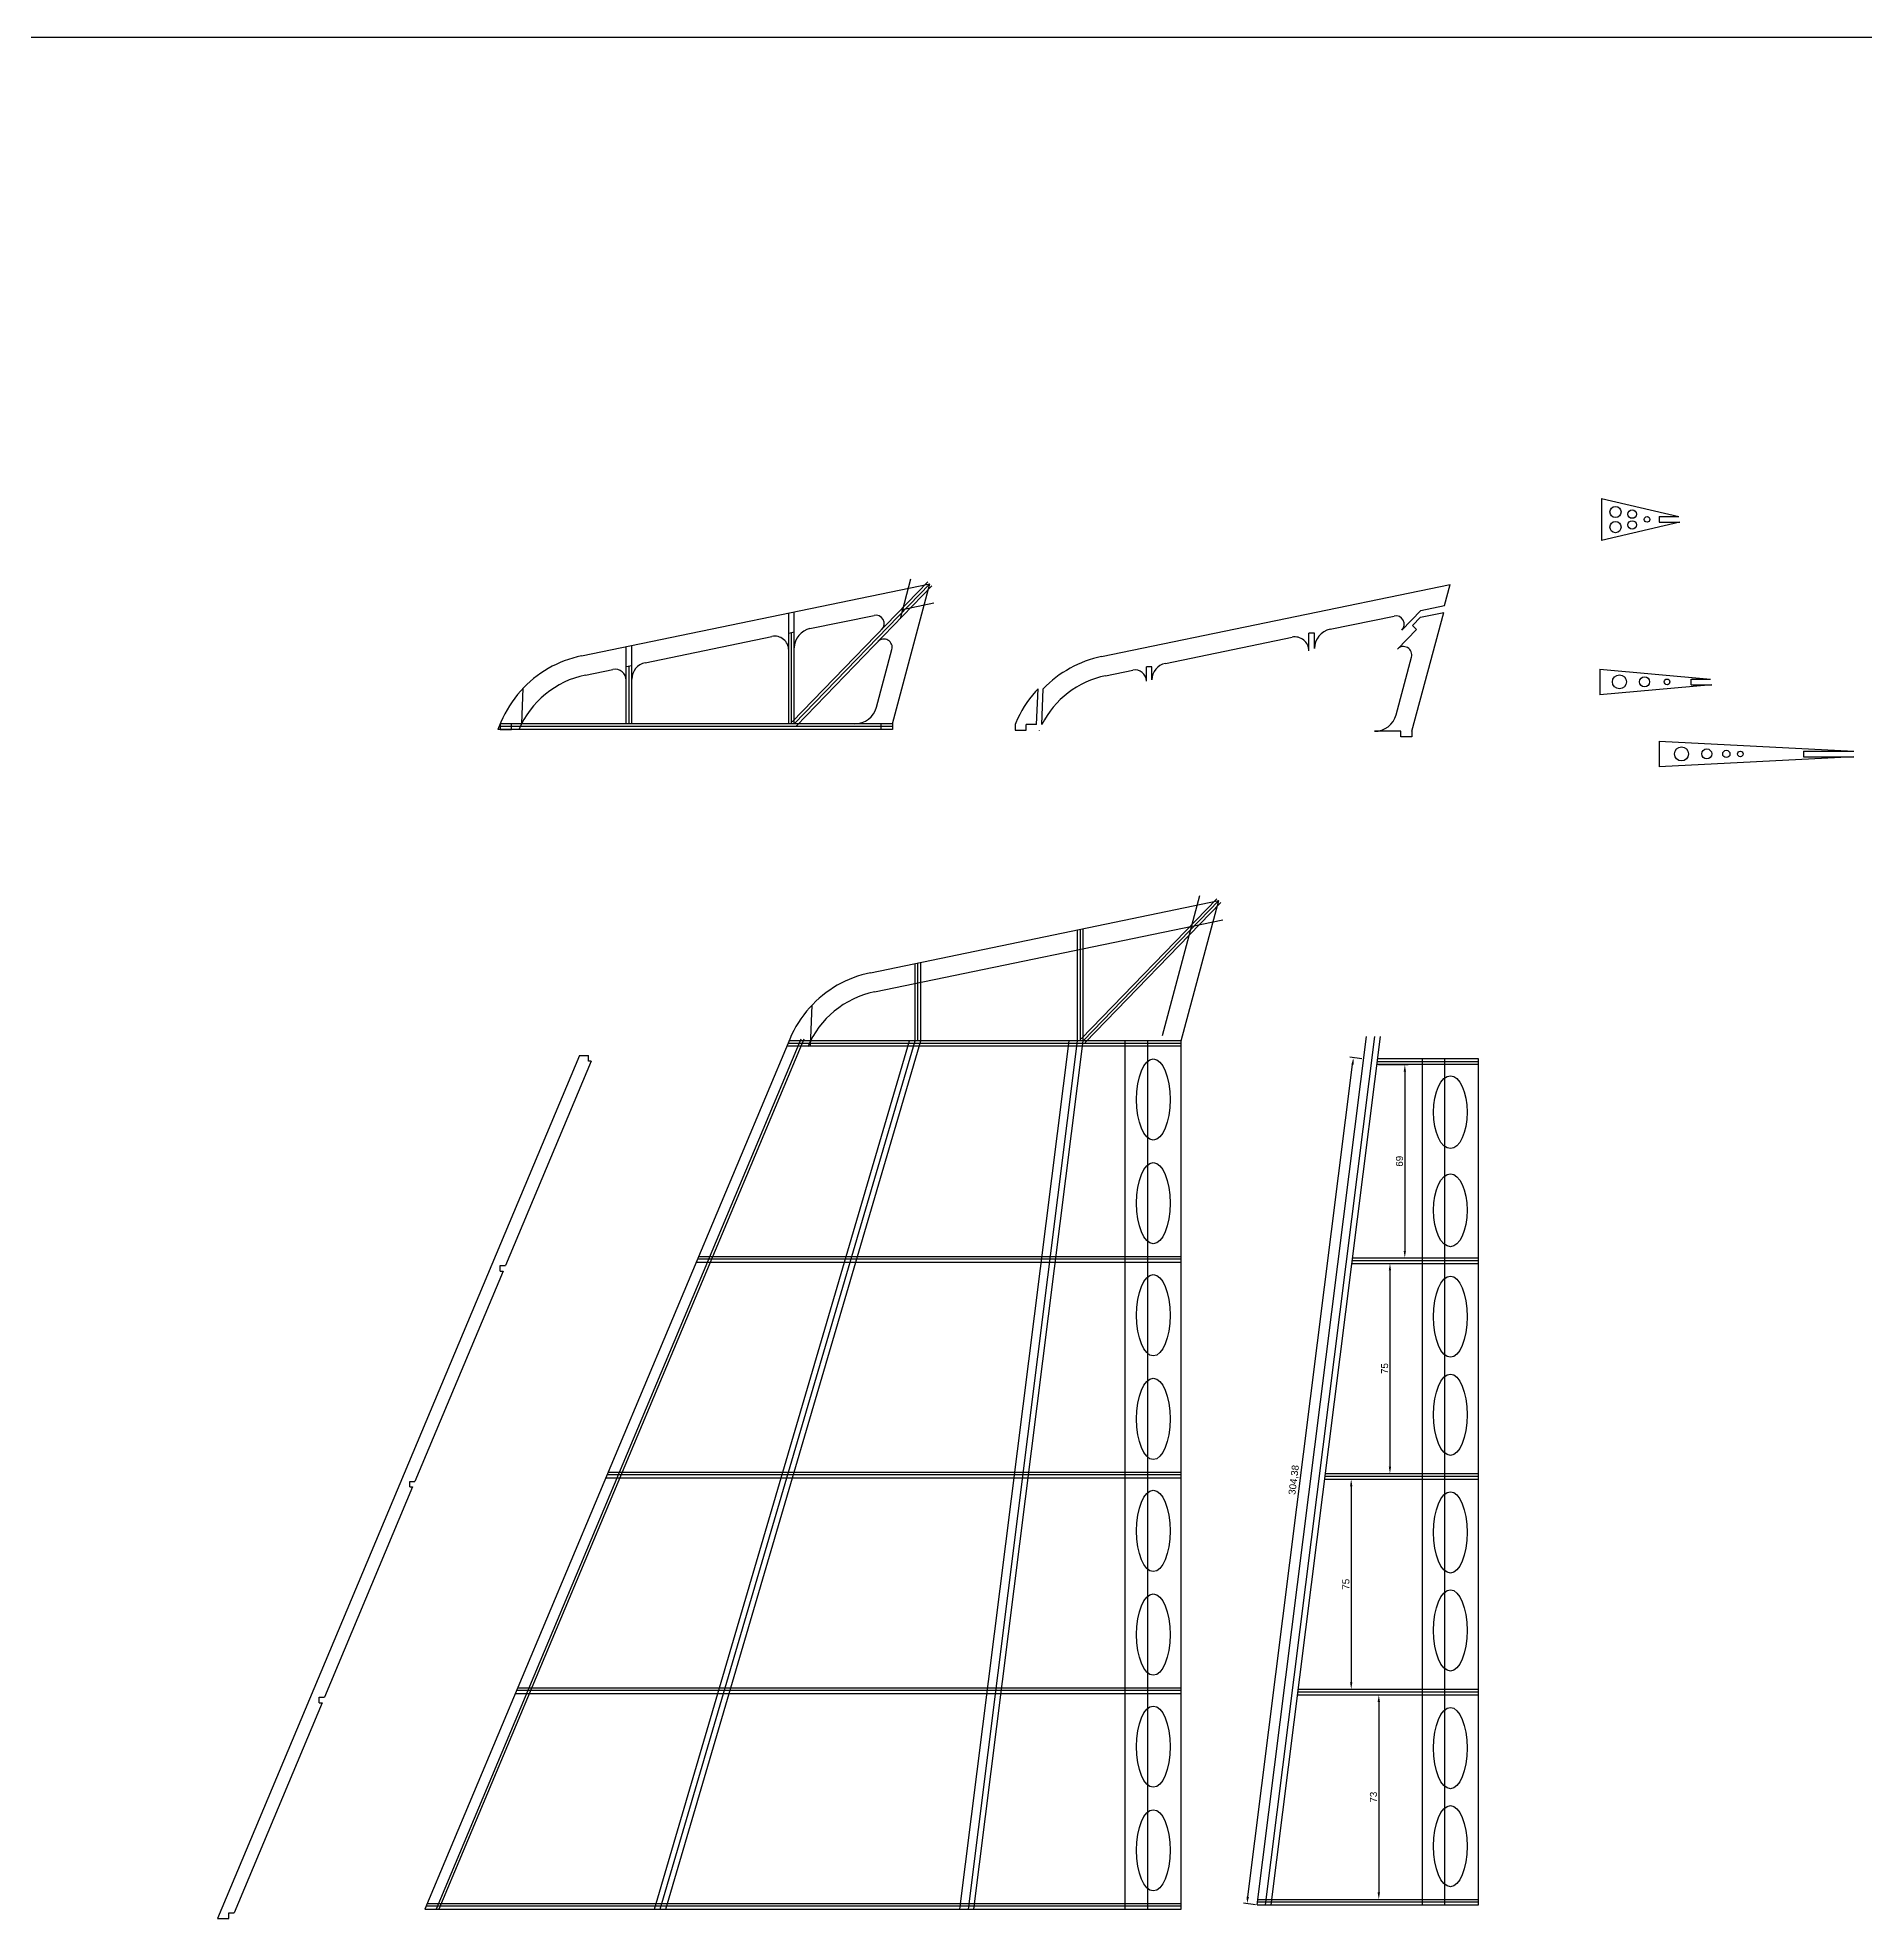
# Model space of a CAD drawing. Header units: millimetres. Extents: x 387 to 11444, y 601 to 6721.
# Drawn here: x 9597 to 10249, y 2630 to 3301 of the extents above; entities that cross this region are included whole.
import ezdxf

# ---------------------------------------------------------------- set-up
doc = ezdxf.new("R2010")
doc.units = ezdxf.units.MM
doc.layers.add('1', color=115, linetype='Continuous', plot=False)
for name, color, linetype in [('2mm轻木', 150, 'Continuous'), ('4mm', 4, 'Continuous'), ('7', 7, 'Continuous')]:
    doc.layers.add(name, color=color, linetype=linetype)
doc.styles.get("Standard").update_dxf_attribs({"font": 'arial.ttf'})
doc.dimstyles.new('ISO-25', dxfattribs={"dimtxt": 2.5, "dimasz": 2.5, "dimexe": 1.25, "dimexo": 0.625, "dimtad": 1, "dimtxsty": 'Standard', "dimcen": 2.5, "dimadec": 0, "dimazin": 0, "dimtfac": 1, "dimtmove": 0, "dimatfit": 3, "dimfxl": 1, "dimarcsym": 0})

# ---------------------------------------------------------------- blocks, each defined once
blk = doc.blocks.new('*D75')
at = {"color": 0, "lineweight": -2, "transparency": 16777216}
for p, q in [((10028.55, 2637.68), (10065.92, 2934.72)), ((10069.22, 2936.82), (10064.99, 2937.35)), ((10031.22, 2634.82), (10027, 2635.35))]:
    blk.add_line(p, q, dxfattribs=at)
at = {"color": 0, "transparency": 16777216}
for points in [[(10065.51, 2934.77), (10066.33, 2934.66), (10066.23, 2937.2)], [(10028.14, 2637.73), (10028.97, 2637.62), (10028.24, 2635.2)]]:
    blk.add_solid(points, dxfattribs=at)
at = {"layer": 'Defpoints', "color": 0, "transparency": 16777216}
for p in [(10066.23, 2937.2), (10069.84, 2936.74), (10031.84, 2634.74)]:
    blk.add_point(p, dxfattribs=at)
at = {"color": 0, "transparency": 16777216, "insert": (10045.13, 2786.46), "char_height": 2.5, "attachment_point": 5, "rotation": 82.82949}
blk.add_mtext('304,38', dxfattribs=at)
blk = doc.blocks.new('*D76')
at = {"color": 0, "lineweight": -2, "transparency": 16777216}
for p, q in [((10047.16, 2709.74), (10076.54, 2709.74)), ((10075.29, 2707.24), (10075.29, 2639.24)), ((10047.16, 2636.74), (10076.54, 2636.74))]:
    blk.add_line(p, q, dxfattribs=at)
at = {"color": 0, "transparency": 16777216}
for points in [[(10074.87, 2707.24), (10075.71, 2707.24), (10075.29, 2709.74)], [(10074.87, 2639.24), (10075.71, 2639.24), (10075.29, 2636.74)]]:
    blk.add_solid(points, dxfattribs=at)
at = {"layer": 'Defpoints', "color": 0, "transparency": 16777216}
for p in [(10046.53, 2709.74), (10046.53, 2636.74), (10075.29, 2636.74)]:
    blk.add_point(p, dxfattribs=at)
at = {"color": 0, "transparency": 16777216, "insert": (10073.39, 2673.24), "char_height": 2.5, "attachment_point": 5, "rotation": 90}
blk.add_mtext('73', dxfattribs=at)
blk = doc.blocks.new('*D77')
at = {"color": 0, "lineweight": -2, "transparency": 16777216}
for p, q in [((10056.84, 2786.74), (10066.69, 2786.74)), ((10065.44, 2784.24), (10065.44, 2714.24)), ((10056.84, 2711.74), (10066.69, 2711.74))]:
    blk.add_line(p, q, dxfattribs=at)
at = {"color": 0, "transparency": 16777216}
for points in [[(10065.03, 2784.24), (10065.86, 2784.24), (10065.44, 2786.74)], [(10065.03, 2714.24), (10065.86, 2714.24), (10065.44, 2711.74)]]:
    blk.add_solid(points, dxfattribs=at)
at = {"layer": 'Defpoints', "color": 0, "transparency": 16777216}
for p in [(10056.22, 2786.74), (10056.22, 2711.74), (10065.44, 2711.74)]:
    blk.add_point(p, dxfattribs=at)
at = {"color": 0, "transparency": 16777216, "insert": (10063.55, 2749.24), "char_height": 2.5, "attachment_point": 5, "rotation": 90}
blk.add_mtext('75', dxfattribs=at)
blk = doc.blocks.new('*D78')
at = {"color": 0, "lineweight": -2, "transparency": 16777216}
for p, q in [((10066.53, 2863.74), (10080.52, 2863.74)), ((10079.27, 2861.24), (10079.27, 2791.24)), ((10066.53, 2788.74), (10080.52, 2788.74))]:
    blk.add_line(p, q, dxfattribs=at)
at = {"color": 0, "transparency": 16777216}
for points in [[(10078.85, 2861.24), (10079.68, 2861.24), (10079.27, 2863.74)], [(10078.85, 2791.24), (10079.68, 2791.24), (10079.27, 2788.74)]]:
    blk.add_solid(points, dxfattribs=at)
at = {"layer": 'Defpoints', "color": 0, "transparency": 16777216}
for p in [(10065.9, 2863.74), (10065.9, 2788.74), (10079.27, 2788.74)]:
    blk.add_point(p, dxfattribs=at)
at = {"color": 0, "transparency": 16777216, "insert": (10077.37, 2826.24), "char_height": 2.5, "attachment_point": 5, "rotation": 90}
blk.add_mtext('75', dxfattribs=at)
blk = doc.blocks.new('*D79')
at = {"color": 0, "lineweight": -2, "transparency": 16777216}
for p, q in [((10075.21, 2934.74), (10085.83, 2934.74)), ((10084.58, 2932.24), (10084.58, 2868.24)), ((10075.21, 2865.74), (10085.83, 2865.74))]:
    blk.add_line(p, q, dxfattribs=at)
at = {"color": 0, "transparency": 16777216}
for points in [[(10084.16, 2932.24), (10084.99, 2932.24), (10084.58, 2934.74)], [(10084.16, 2868.24), (10084.99, 2868.24), (10084.58, 2865.74)]]:
    blk.add_solid(points, dxfattribs=at)
at = {"layer": 'Defpoints', "color": 0, "transparency": 16777216}
for p in [(10074.59, 2934.74), (10074.59, 2865.74), (10084.58, 2865.74)]:
    blk.add_point(p, dxfattribs=at)
at = {"color": 0, "transparency": 16777216, "insert": (10082.68, 2900.24), "char_height": 2.5, "attachment_point": 5, "rotation": 90}
blk.add_mtext('69', dxfattribs=at)

msp = doc.modelspace()

# ---------------------------------------------------------------- linework, layer by layer
for p, q in [((9790.69, 3080.642), (9915.065, 3106.373)), ((9901.668, 3056.373), (9915.065, 3106.373)), ((9904.512, 3094.032), (9908.304, 3108.185)), ((9872.25, 3090.367), (9895.137, 3095.102)), ((9904.673, 3097.075), (9916.483, 3099.518)), ((9864.668, 3088.799), (9866.668, 3089.212)), ((9813.452, 3078.203), (9858.655, 3087.555)), ((9896.01, 3062.303), (9901.516, 3082.854)), ((9792.108, 3073.787), (9801.857, 3075.804)), ((9806.668, 3076.799), (9808.668, 3077.213)), ((9761.906, 3056.941), (9760.829, 3054.373)), ((9901.668, 3056.373), (9761.668, 3056.373)), ((9901.668, 3054.373), (9760.829, 3054.373)), ((9998.032, 2945.077), (10011.429, 2995.077)), ((9893.816, 2967.535), (10018.191, 2993.266)), ((10004.794, 2943.266), (10018.191, 2993.266)), ((9895.234, 2960.68), (10019.609, 2986.411)), ((9865.032, 2943.833), (9734.794, 2633.266)), ((9869.032, 2943.833), (9738.794, 2633.266)), ((9870.032, 2943.833), (9739.794, 2633.266)), ((10004.794, 2941.266), (9863.955, 2941.266)), ((10004.794, 2943.266), (9864.794, 2943.266)), ((9984.794, 2633.266), (9984.794, 2943.266)), ((9992.794, 2633.266), (9992.794, 2943.266)), ((10004.794, 2633.266), (10004.794, 2943.266)), ((10110.843, 2934.743), (10074.585, 2934.743)), ((10110.843, 2936.743), (10074.837, 2936.743)), ((10090.843, 2634.743), (10090.843, 2936.743)), ((10098.843, 2634.743), (10098.843, 2936.743)), ((10110.843, 2634.743), (10110.843, 2936.743)), ((9831.664, 2864.266), (10004.794, 2864.266)), ((9832.503, 2866.266), (10004.794, 2866.266)), ((10065.905, 2863.743), (10110.843, 2863.743)), ((10066.156, 2865.743), (10110.843, 2865.743)), ((9799.374, 2787.266), (10004.794, 2787.266)), ((9800.213, 2789.266), (10004.794, 2789.266)), ((10056.217, 2786.743), (10110.843, 2786.743)), ((10056.469, 2788.743), (10110.843, 2788.743)), ((9767.084, 2710.266), (10004.794, 2710.266)), ((9767.923, 2712.266), (10004.794, 2712.266)), ((10046.53, 2709.743), (10110.843, 2709.743)), ((10046.782, 2711.743), (10110.843, 2711.743)), ((9734.794, 2633.266), (10004.794, 2633.266)), ((9735.632, 2635.266), (10004.794, 2635.266)), ((10031.843, 2634.743), (10110.843, 2634.743)), ((10032.095, 2636.743), (10110.843, 2636.743))]:
    msp.add_line(p, q)
for centre, radius, start, end in [((9798.794, 3041.472), 40, 101.688557, 138.151697), ((9798.794, 3041.472), 40, 138.151697, 157.249024), ((9798.794, 3041.472), 33, 101.688557, 157.249024), ((9901.919, 2928.364), 40, 101.688557, 138.151697), ((9901.919, 2928.364), 40, 138.151697, 157.249024), ((9901.919, 2928.364), 33, 101.688557, 157.249024)]:
    msp.add_arc(centre, radius, start, end)
at = {"layer": '1'}
msp.add_line((11444.162, 3301.333), (6444.162, 3301.333), dxfattribs=at)
for centre, major_axis, ratio in [((9994.794, 2922.266), (0, 14.5), 0.4137931), ((10100.843, 2917.743), (0, 13), 0.4615385), ((9994.794, 2885.266), (0, 14.5), 0.4137931), ((10100.843, 2882.743), (0, 13), 0.4615385), ((9994.794, 2845.266), (0, 14.5), 0.4137931), ((10100.843, 2844.743), (0, 14.5), 0.4137931), ((9994.794, 2808.266), (0, 14.5), 0.4137931), ((10100.843, 2809.743), (0, 14.5), 0.4137931), ((9994.794, 2768.266), (0, 14.5), 0.4137931), ((10100.843, 2767.743), (0, 14.5), 0.4137931), ((10100.843, 2732.743), (0, 14.5), 0.4137931), ((9994.794, 2731.266), (0, 14.5), 0.4137931), ((9994.794, 2691.266), (0, 14.5), 0.4137931), ((10100.843, 2690.743), (0, 14.5), 0.4137931), ((9994.794, 2654.266), (0, 14.5), 0.4137931), ((10100.843, 2655.743), (0, 14.5), 0.4137931)]:
    msp.add_ellipse(centre, major_axis=major_axis, ratio=ratio, dxfattribs=at)
at = {"layer": '2mm轻木'}
for p, q in [((10154.776, 3136.853), (10154.776, 3121.853)), ((10154.776, 3136.853), (10182.351, 3130.353)), ((10175.41, 3130.353), (10182.351, 3130.353)), ((10175.41, 3130.353), (10175.41, 3128.353)), ((10182.765, 3128.353), (10154.776, 3121.853)), ((10175.41, 3128.353), (10182.765, 3128.353)), ((9976.351, 3080.395), (10100.726, 3106.126)), ((10098.698, 3098.559), (10100.726, 3106.126)), ((10083.561, 3089.831), (10090.334, 3096.828)), ((10087.131, 3053.7), (10098.501, 3096.132)), ((10090.137, 3094.402), (10098.501, 3096.132)), ((10090.334, 3096.828), (10098.698, 3098.559)), ((10050.329, 3082.411), (10050.329, 3088.759)), ((10052.329, 3088.759), (10050.329, 3088.759)), ((10052.329, 3083.265), (10052.329, 3088.759)), ((10057.91, 3090.12), (10080.798, 3094.855)), ((10081.927, 3083.044), (10088.728, 3090.071)), ((10087.291, 3091.462), (10090.137, 3094.402)), ((10087.291, 3091.462), (10088.728, 3090.071)), ((9999.113, 3077.956), (10044.316, 3087.308)), ((9977.769, 3073.54), (9987.518, 3075.557)), ((9992.329, 3071.64), (9992.329, 3076.759)), ((9994.329, 3076.759), (9992.329, 3076.759)), ((9994.329, 3072.081), (9994.329, 3076.759)), ((10081.473, 3059.629), (10086.98, 3080.181)), ((10154.161, 3075.933), (10154.161, 3066.773)), ((10154.161, 3075.933), (10193.734, 3072.353)), ((9953.128, 3056.126), (9953.661, 3068.869)), ((9955.01, 3056.126), (9955.544, 3068.869)), ((10194.148, 3070.353), (10154.161, 3066.773)), ((10186.793, 3072.353), (10193.734, 3072.353)), ((10186.793, 3070.353), (10186.793, 3072.353)), ((10186.793, 3070.353), (10194.148, 3070.353)), ((9945.446, 3056.126), (9945.446, 3054.126)), ((9953.129, 3056.126), (9949.446, 3056.126)), ((9949.446, 3054.126), (9949.446, 3056.126)), ((9945.446, 3054.126), (9949.446, 3054.126)), ((10083.131, 3053.7), (10073.746, 3053.7)), ((10083.131, 3051.7), (10083.131, 3053.7)), ((10087.131, 3051.7), (10083.131, 3051.7)), ((10087.131, 3053.7), (10087.131, 3051.7)), ((10175.306, 3050.209), (10175.306, 3041.049)), ((10175.306, 3050.209), (10244.893, 3046.629)), ((10244.893, 3044.629), (10175.306, 3041.049)), ((10226.893, 3046.629), (10244.893, 3046.629)), ((10226.893, 3046.629), (10226.893, 3044.629)), ((10226.893, 3044.629), (10244.893, 3044.629))]:
    msp.add_line(p, q, dxfattribs=at)
msp.add_lwpolyline([(9953.661, 3068.869, 0.0081529), (9952.775, 3067.911, 0.0835212), (9945.684, 3056.694), (9945.446, 3056.126)], format="xyb", dxfattribs=at)
for centre, radius in [((10159.777, 3131.999), 2), ((10159.777, 3126.602), 2), ((10165.727, 3131.233), 1.5), ((10165.727, 3127.368), 1.5), ((10171.033, 3129.353), 1), ((10161.172, 3071.353), 2.5), ((10170.172, 3071.353), 1.8), ((10178.172, 3071.353), 1), ((10183.337, 3045.629), 2.5), ((10192.337, 3045.629), 1.8), ((10199.337, 3045.629), 1.3), ((10204.337, 3045.629), 1)]:
    msp.add_circle(centre, radius, dxfattribs=at)
for centre, radius, start, end in [((10059.329, 3083.265), 7, 101.688557, 180), ((10081.406, 3091.918), 3, 315.933059, 101.688557), ((10045.329, 3082.411), 5, 0, 101.688557), ((10084.082, 3080.957), 3, 345, 135.933059), ((9984.454, 3041.225), 40, 101.688557, 136.283232), ((9988.329, 3071.64), 4, 0, 101.688557), ((10000.329, 3072.081), 6, 101.688557, 180), ((9984.454, 3041.225), 33, 101.688557, 153.156098), ((10073.746, 3061.7), 8, 270, 345), ((9984.454, 3041.225), 33, 156.986048, 157.249024)]:
    msp.add_arc(centre, radius, start, end, dxfattribs=at)
at = {"layer": '4mm'}
for p, q in [((9789.992, 2937.963), (9660.831, 2629.963)), ((9794.153, 2935.963), (9763.54, 2862.963)), ((9789.992, 2937.963), (9793.153, 2937.963)), ((9793.153, 2935.963), (9793.153, 2937.963)), ((9794.153, 2935.963), (9793.153, 2935.963)), ((9762.702, 2860.963), (9731.25, 2785.963)), ((9761.702, 2862.963), (9763.54, 2862.963)), ((9761.702, 2860.963), (9761.702, 2862.963)), ((9761.702, 2860.963), (9762.702, 2860.963)), ((9730.411, 2783.963), (9698.96, 2708.963)), ((9729.411, 2783.963), (9729.411, 2785.963)), ((9729.411, 2785.963), (9731.25, 2785.963)), ((9729.411, 2783.963), (9730.411, 2783.963)), ((9698.121, 2706.963), (9666.67, 2631.963)), ((9697.121, 2708.963), (9698.96, 2708.963)), ((9697.121, 2706.963), (9697.121, 2708.963)), ((9697.121, 2706.963), (9698.121, 2706.963)), ((9664.831, 2631.963), (9666.67, 2631.963)), ((9664.831, 2629.963), (9664.831, 2631.963)), ((9660.831, 2629.963), (9664.831, 2629.963))]:
    msp.add_line(p, q, dxfattribs=at)
at = {"layer": '7'}
for p, q in [((9865.949, 3057.069), (9914.347, 3107.069)), ((9866.668, 3056.373), (9915.065, 3106.373)), ((9867.386, 3055.678), (9915.784, 3105.678)), ((9864.668, 3056.373), (9864.668, 3095.947)), ((9866.668, 3056.373), (9866.668, 3096.361)), ((9865.668, 3056.373), (9865.668, 3089.005)), ((9806.668, 3056.373), (9806.668, 3083.948)), ((9808.668, 3056.373), (9808.668, 3084.361)), ((9807.668, 3056.373), (9807.668, 3077.006)), ((9769.35, 3056.373), (9769.883, 3069.115)), ((9901.668, 3055.373), (9761.248, 3055.373)), ((9761.668, 3056.373), (9761.668, 3054.373)), ((9765.668, 3054.373), (9765.668, 3056.373)), ((9897.668, 3054.373), (9897.668, 3056.373)), ((9901.668, 3056.373), (9901.668, 3054.373)), ((9761.668, 3054.373), (9765.668, 3054.373)), ((9901.668, 3054.373), (9897.668, 3054.373)), ((9969.075, 2943.961), (10017.472, 2993.961)), ((9969.794, 2943.266), (10018.191, 2993.266)), ((9970.512, 2942.57), (10018.909, 2992.57)), ((9967.794, 2943.266), (9967.794, 2982.839)), ((9968.794, 2943.266), (9968.794, 2982.839)), ((9969.794, 2943.266), (9969.794, 2983.253)), ((9909.794, 2943.266), (9909.794, 2970.84)), ((9910.794, 2943.266), (9910.794, 2970.84)), ((9911.794, 2943.266), (9911.794, 2971.254)), ((9872.392, 2941.266), (9873.009, 2956.008)), ((9816.794, 2633.266), (9907.794, 2943.266)), ((9818.794, 2633.266), (9909.794, 2943.266)), ((9820.794, 2633.266), (9911.794, 2943.266)), ((10004.794, 2942.266), (9864.374, 2942.266)), ((9925.794, 2633.266), (9964.794, 2943.266)), ((9928.794, 2633.266), (9967.794, 2943.266)), ((9930.794, 2633.266), (9969.794, 2943.266)), ((10031.843, 2634.743), (10070.843, 2944.743)), ((10034.843, 2634.743), (10073.843, 2944.743)), ((10036.843, 2634.743), (10075.843, 2944.743)), ((10110.843, 2935.743), (10074.711, 2935.743)), ((10004.794, 2865.266), (9832.084, 2865.266)), ((10110.843, 2864.743), (10066.03, 2864.743)), ((10004.794, 2788.266), (9799.913, 2788.266)), ((10110.843, 2787.743), (10056.343, 2787.743)), ((10004.794, 2711.266), (9767.503, 2711.266)), ((10110.843, 2710.743), (10046.656, 2710.743)), ((10004.794, 2634.266), (9735.213, 2634.266)), ((10110.843, 2635.743), (10031.969, 2635.743))]:
    msp.add_line(p, q, dxfattribs=at)
for centre, radius, start, end in [((9895.745, 3092.164), 3, 315.933059, 101.688557), ((9873.668, 3083.512), 7, 101.688557, 180), ((9859.668, 3082.658), 5, 0, 101.688557), ((9898.619, 3083.631), 3, 345, 135.933059), ((9802.668, 3071.887), 4, 0, 101.688557), ((9814.668, 3072.327), 6, 101.688557, 180), ((9888.282, 3064.373), 8, 270, 345)]:
    msp.add_arc(centre, radius, start, end, dxfattribs=at)

# ---------------------------------------------------------------- dimensions: what is measured, and where the dimension line sits
dim = msp.add_aligned_dim(p1=(10031.843, 2634.743), p2=(10069.837, 2936.743), distance=3.632, dimstyle='ISO-25')
dim.commit()
dim.dimension.update_dxf_attribs({"geometry": '*D75', "text_midpoint": (10045.126, 2786.462)})
for base, p1, p2, picture, middle in [((10084.576, 2865.743), (10074.585, 2934.743), (10074.585, 2865.743), '*D79', (10082.675, 2900.243)), ((10079.267, 2788.743), (10065.905, 2863.743), (10065.905, 2788.743), '*D78', (10077.37, 2826.243)), ((10065.443, 2711.743), (10056.217, 2786.743), (10056.217, 2711.743), '*D77', (10063.547, 2749.243)), ((10075.29, 2636.743), (10046.53, 2709.743), (10046.53, 2636.743), '*D76', (10073.388, 2673.243))]:
    dim = msp.add_linear_dim(base=base, p1=p1, p2=p2, angle=90, dimstyle='ISO-25')
    dim.commit()
    dim.dimension.update_dxf_attribs({"geometry": picture, "text_midpoint": middle})

doc.saveas('drawing.dxf')
